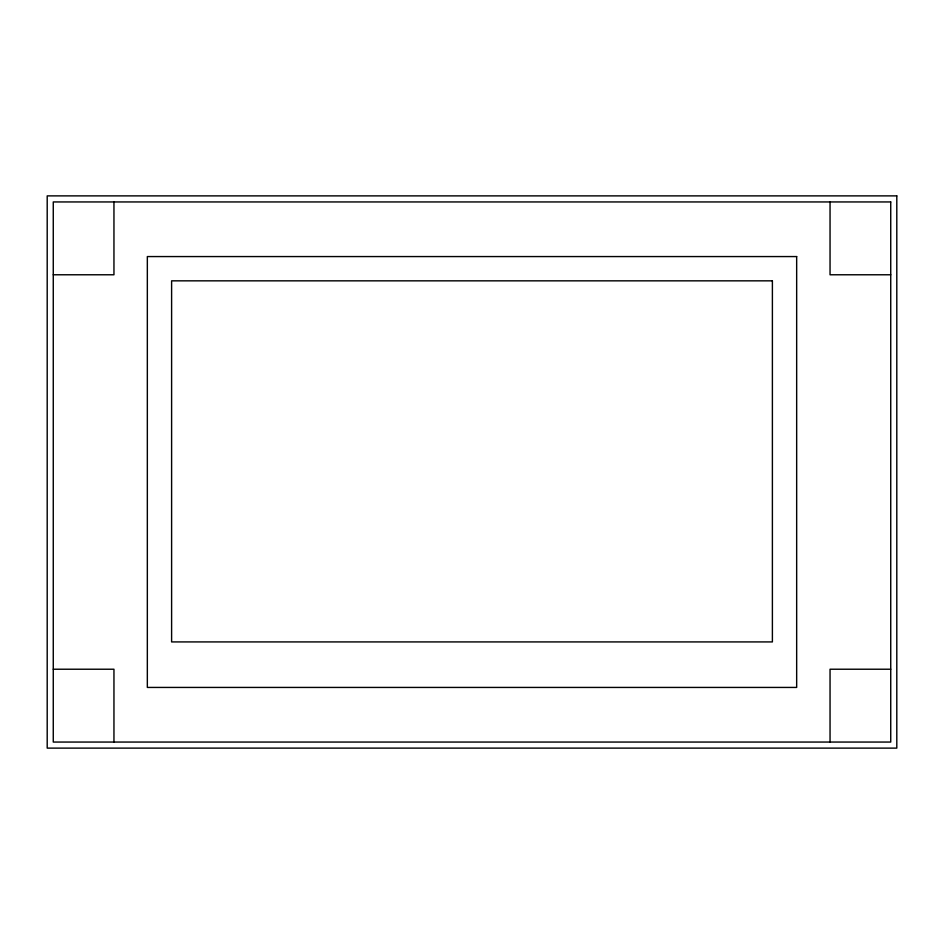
<?xml version="1.0" encoding="UTF-8"?>
<svg xmlns="http://www.w3.org/2000/svg" width="944" height="944" viewBox="0 0 944 944"><rect width="100%" height="100%" fill="white"/><g stroke="black" fill="none" stroke-linecap="round" stroke-linejoin="round"><path stroke-width="1.42" d="M53.265 274.775L113.953 274.775L113.953 201.945M890.735 274.775L830.047 274.775L830.047 201.945M53.265 669.225L113.953 669.225L113.953 742.055M890.735 669.225L830.047 669.225L830.047 742.055M896.8 195.88L47.2 195.88L47.2 748.12L896.8 748.12L896.8 195.88M890.735 201.945L53.265 201.945L53.265 742.055L890.735 742.055L890.735 201.945M796.665 256.567L147.335 256.567L147.335 687.433L796.665 687.433L796.665 256.567M772.393 280.84L171.607 280.84L171.607 641.92L772.393 641.92L772.393 280.84"/></g></svg>
